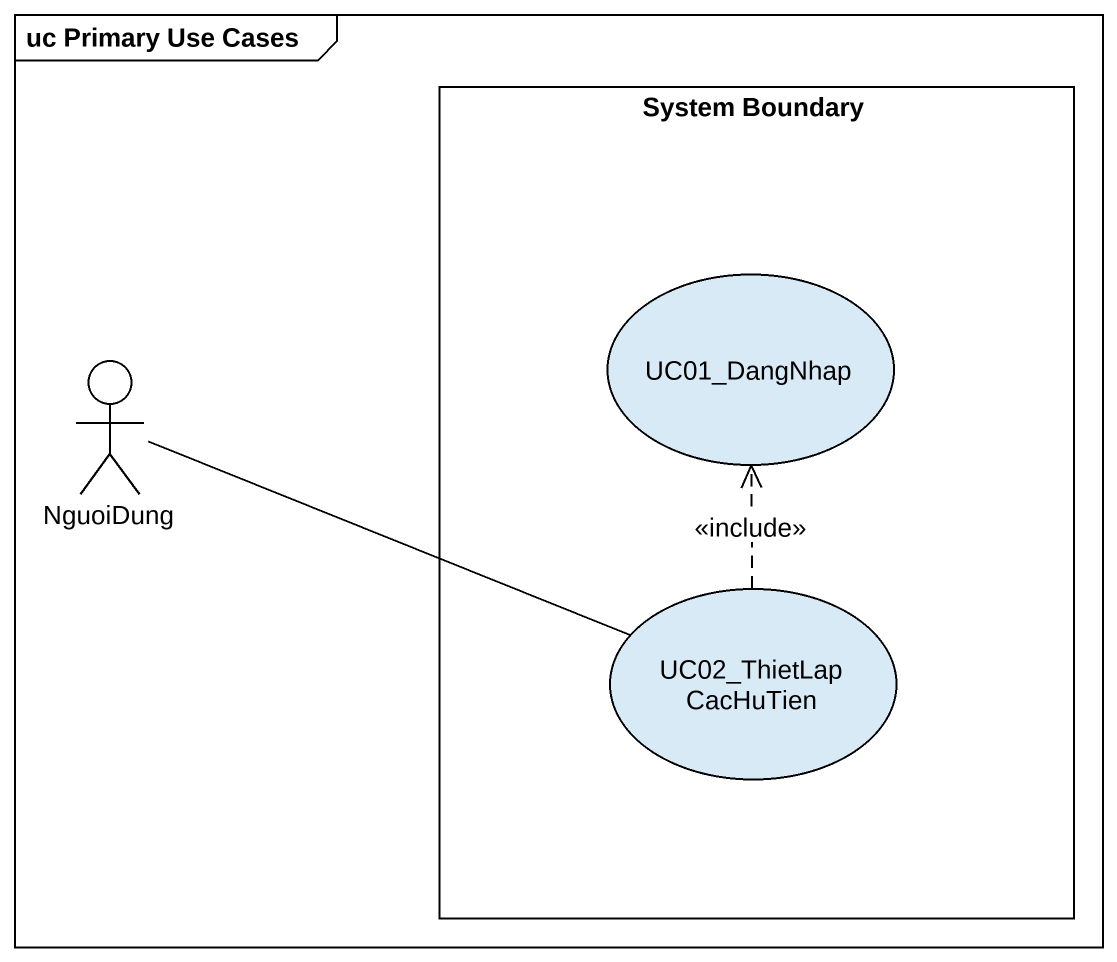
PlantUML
@startuml
mainframe uc Primary Use Cases
rectangle "System Boundary" as System_Boundary {
  usecase UC01_DangNhap
  usecase UC02_ThietLapCacHuTien
}
actor NguoiDung
NguoiDung -right- UC02_ThietLapCacHuTien
UC02_ThietLapCacHuTien .up.> UC01_DangNhap : <<include>>
@enduml
